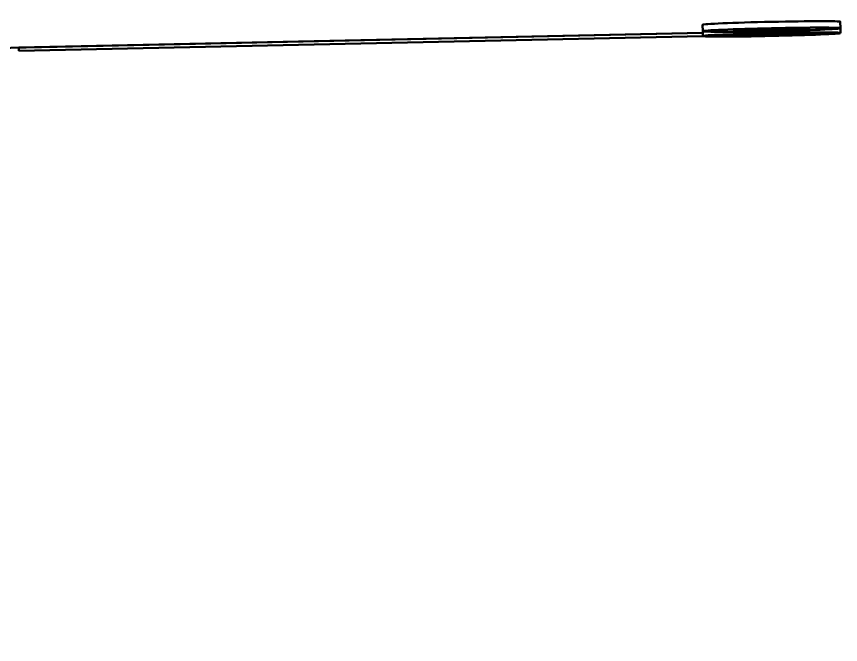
# Model space of a CAD drawing. Header units: millimetres. Extents: x 0 to 2625, y 0 to 1856.
# Drawn here: x 1674.2 to 1783.6, y 1189.2 to 1272.5 of the extents above; entities that cross this region are included whole.
import ezdxf

# ---------------------------------------------------------------- set-up
doc = ezdxf.new("R2010")
doc.units = ezdxf.units.MM
doc.header["$LTSCALE"] = 6.25
doc.layers.add('Symbol (ISO)', color=7, linetype='Continuous', lineweight=25)
doc.layers.add('Visible (ISO)', color=7, linetype='Continuous', lineweight=50)
doc.styles.add('Note Text (ISO)', font='tahoma.ttf')
doc.dimstyles.new('Default - Method 1b (ISO)$7', dxfattribs={"dimscale": 6.25, "dimtxt": 3.5, "dimasz": 2.5, "dimexe": 3.175, "dimexo": 0, "dimgap": 0.762, "dimtad": 1, "dimtoh": 1, "dimrnd": 1e-08, "dimtxsty": 'Note Text (ISO)', "dimcen": 0.09, "dimdle": 10, "dimclrd": 256, "dimclre": 256, "dimclrt": 256, "dimazin": 2, "dimtfac": 1, "dimtmove": 0, "dimatfit": 3, "dimfxl": 1, "dimtolj": 1, "dimlwd": -1, "dimlwe": -1, "dimarcsym": 0})

msp = doc.modelspace()

# ---------------------------------------------------------------- linework, layer by layer
at = {"layer": 'Visible (ISO)'}
for p, q in [((1783.57, 1270.98), (1783.55, 1271.82)), ((1765.28, 1270.58), (1765.26, 1271.43)), ((1765.29, 1269.94), (1765.28, 1270.58)), ((1769.31, 1270.68), (1772.89, 1270.76)), ((1769.31, 1270.66), (1772.89, 1270.73)), ((1773.84, 1270.88), (1773.58, 1270.79)), ((1773.84, 1270.66), (1773.58, 1270.73)), ((1775.01, 1270.9), (1775.27, 1270.83)), ((1775.01, 1270.68), (1775.27, 1270.76)), ((1779.54, 1270.9), (1775.96, 1270.83)), ((1779.54, 1270.88), (1775.96, 1270.79)), ((1783.59, 1270.33), (1783.57, 1270.98)), ((1765.28, 1270.36), (1622.77, 1267.3)), ((1674.45, 1268.41), (1765.28, 1270.36)), ((1765.3, 1269.93), (1674.46, 1267.98)), ((1769.32, 1270.04), (1772.91, 1270.12)), ((1769.33, 1270.01), (1772.91, 1270.08)), ((1773.85, 1270.23), (1773.59, 1270.15)), ((1773.86, 1270.01), (1773.59, 1270.08)), ((1775.02, 1270.26), (1775.28, 1270.19)), ((1775.02, 1270.04), (1775.28, 1270.12)), ((1779.55, 1270.26), (1775.97, 1270.19)), ((1779.55, 1270.23), (1775.97, 1270.15)), ((1674.46, 1267.98), (1674.45, 1268.41))]:
    msp.add_line(p, q, dxfattribs=at)
for centre, major_axis, start_param, end_param in [((1774.41, 1271.63), (-9.15, -0.2), 3.141593, 6.283185), ((1772.84, 1270.78), (0.744, 0.016), 4.785042, 6.210532), ((1772.84, 1270.71), (0.744, 0.016), 0.072653, 1.498143), ((1776.01, 1270.85), (-0.744, -0.016), 0.072653, 1.498143), ((1776.01, 1270.78), (-0.744, -0.016), 4.785042, 6.210532), ((1772.85, 1270.14), (0.744, 0.016), 4.785042, 6.210532), ((1772.85, 1270.07), (0.744, 0.016), 0.072653, 1.498143), ((1776.02, 1270.2), (-0.744, -0.016), 0.072653, 1.498143), ((1776.02, 1270.14), (-0.744, -0.016), 4.785042, 6.210532)]:
    msp.add_ellipse(centre, major_axis=major_axis, ratio=0.021443, start_param=start_param, end_param=end_param, dxfattribs=at)
for centre in [(1774.42, 1270.78), (1774.44, 1270.14)]:
    msp.add_ellipse(centre, major_axis=(9.15, 0.2), ratio=0.021443, dxfattribs=at)
for points, knots in [([(1769.42, 1270.68), (1769.41, 1270.68), (1769.41, 1270.68), (1769.38, 1270.66), (1769.34, 1270.66), (1769.31, 1270.66)], [0.09597683, 0.09597683, 0.09597683, 0.09597683, 0.09763224, 0.09763224, 0.10665098, 0.10665098, 0.10665098, 0.10665098]), ([(1773.84, 1270.66), (1773.84, 1270.66), (1773.84, 1270.66), (1773.83, 1270.69), (1773.83, 1270.71), (1773.83, 1270.75), (1773.83, 1270.77), (1773.83, 1270.79)], [0.03558365, 0.03558365, 0.03558365, 0.03558365, 0.04460239, 0.04460239, 0.05353099, 0.05353099, 0.06068398, 0.06068398, 0.06068398, 0.06068398]), ([(1773.84, 1270.88), (1773.92, 1270.88), (1773.99, 1270.88), (1774.15, 1270.88), (1774.23, 1270.88), (1774.38, 1270.89), (1774.46, 1270.89), (1774.62, 1270.89), (1774.7, 1270.89), (1774.85, 1270.9), (1774.93, 1270.9), (1775.01, 1270.9)], [4.5985124, 4.5985124, 4.5985124, 4.5985124, 4.6440409, 4.6440409, 4.6896063, 4.6896063, 4.7351717, 4.7351717, 4.7807371, 4.7807371, 4.8262656, 4.8262656, 4.8262656, 4.8262656]), ([(1775.02, 1270.82), (1775.02, 1270.8), (1775.02, 1270.77), (1775.02, 1270.73), (1775.02, 1270.71), (1775.01, 1270.69), (1775.01, 1270.68), (1775.01, 1270.68)], [0.08155065, 0.08155065, 0.08155065, 0.08155065, 0.08870364, 0.08870364, 0.09763224, 0.09763224, 0.10665098, 0.10665098, 0.10665098, 0.10665098]), ([(1779.54, 1270.88), (1779.51, 1270.88), (1779.47, 1270.88), (1779.44, 1270.89), (1779.43, 1270.9), (1779.43, 1270.9)], [0.03558365, 0.03558365, 0.03558365, 0.03558365, 0.04460239, 0.04460239, 0.0462578, 0.0462578, 0.0462578, 0.0462578]), ([(1769.43, 1270.04), (1769.43, 1270.04), (1769.42, 1270.04), (1769.39, 1270.02), (1769.36, 1270.01), (1769.33, 1270.01)], [0.09597683, 0.09597683, 0.09597683, 0.09597683, 0.09763224, 0.09763224, 0.10665098, 0.10665098, 0.10665098, 0.10665098]), ([(1773.86, 1270.01), (1773.85, 1270.01), (1773.85, 1270.02), (1773.85, 1270.05), (1773.85, 1270.07), (1773.84, 1270.1), (1773.84, 1270.13), (1773.84, 1270.15)], [0.03558365, 0.03558365, 0.03558365, 0.03558365, 0.04460239, 0.04460239, 0.05353099, 0.05353099, 0.06068398, 0.06068398, 0.06068398, 0.06068398]), ([(1773.85, 1270.23), (1773.93, 1270.23), (1774.01, 1270.24), (1774.16, 1270.24), (1774.24, 1270.24), (1774.4, 1270.25), (1774.47, 1270.25), (1774.63, 1270.25), (1774.71, 1270.25), (1774.86, 1270.25), (1774.94, 1270.26), (1775.02, 1270.26)], [4.5985124, 4.5985124, 4.5985124, 4.5985124, 4.6440409, 4.6440409, 4.6896063, 4.6896063, 4.7351717, 4.7351717, 4.7807371, 4.7807371, 4.8262656, 4.8262656, 4.8262656, 4.8262656]), ([(1775.03, 1270.18), (1775.03, 1270.15), (1775.03, 1270.13), (1775.03, 1270.09), (1775.03, 1270.07), (1775.03, 1270.05), (1775.03, 1270.04), (1775.02, 1270.04)], [0.08155065, 0.08155065, 0.08155065, 0.08155065, 0.08870364, 0.08870364, 0.09763224, 0.09763224, 0.10665098, 0.10665098, 0.10665098, 0.10665098]), ([(1779.55, 1270.23), (1779.52, 1270.23), (1779.49, 1270.24), (1779.45, 1270.25), (1779.45, 1270.25), (1779.44, 1270.26)], [0.03558365, 0.03558365, 0.03558365, 0.03558365, 0.04460239, 0.04460239, 0.0462578, 0.0462578, 0.0462578, 0.0462578])]:
    msp.add_open_spline(points, degree=3, knots=knots, dxfattribs=at)
for points, weights in [([(1773.82, 1270.87), (1773.82, 1270.83), (1773.83, 1270.79)], [1.00281939899, 1.00231380703, 1.0017923273]), ([(1775.02, 1270.82), (1775.02, 1270.86), (1775.02, 1270.9)], [1.0017923273, 1.00231380703, 1.00281939899]), ([(1773.84, 1270.23), (1773.84, 1270.19), (1773.84, 1270.15)], [1.00281939899, 1.00231380703, 1.0017923273]), ([(1775.03, 1270.18), (1775.03, 1270.21), (1775.03, 1270.25)], [1.0017923273, 1.00231380703, 1.00281939899])]:
    msp.add_rational_spline(points, weights, degree=2, dxfattribs=at)

# ---------------------------------------------------------------- leaders
at = {"layer": 'Symbol (ISO)', "annotation_type": 0, "has_hookline": 1, "hookline_direction": 0, "text_width": 538.53}
msp.add_leader([(1775.03, 1315.86), (1888.65, 965.55), (1904.27, 965.55)], dimstyle='Default - Method 1b (ISO)$7', override={"dimtad": 0}, dxfattribs=at)

doc.saveas('drawing.dxf')
